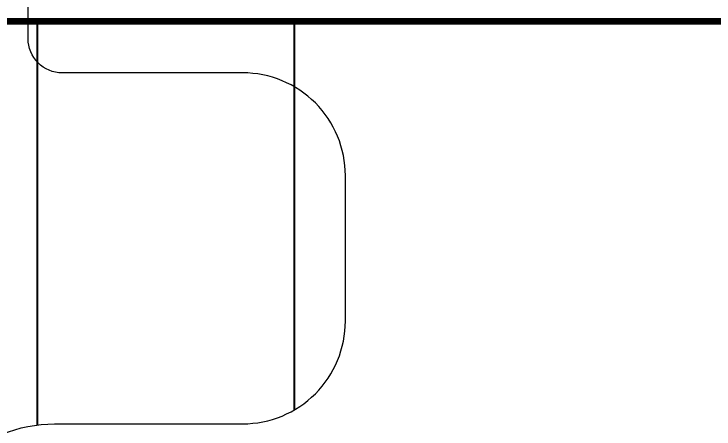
# Model space of a CAD drawing. Extents: x -128 to 4168, y -1774 to 38.
# Drawn here: x 2011.411 to 2015.503, y -871.99 to -869.566 of the extents above; entities that cross this region are included whole.
import ezdxf

# ---------------------------------------------------------------- set-up
doc = ezdxf.new("R2010")
doc.units = 0
doc.header["$LTSCALE"] = 16.335
for name, color, linetype in [('BL-FPC', 33, 'Continuous'), ('DIM（标注）', 3, 'Continuous'), ('KEEPOUTLAYER', 6, 'Continuous'), ('LCD-FPC', 6, 'Continuous')]:
    doc.layers.add(name, color=color, linetype=linetype)
for name, color, linetype, lineweight in [('dim', 3, 'Continuous', 13), ('LCD', 4, 'Continuous', 9), ('TFT_line.drawing', 3, 'Continuous', 100)]:
    doc.layers.add(name, color=color, linetype=linetype, lineweight=lineweight)
doc.styles.add('Arial', font='simhei.ttf')
doc.styles.get("Standard").update_dxf_attribs({"font": '', "width": 0.8})
doc.styles.get('Standard').set_extended_font_data('NSimSun')
doc.dimstyles.new('STANDARD$0', dxfattribs={"dimtxt": 1.6, "dimasz": 1.2, "dimexe": 0.6, "dimexo": 0.6, "dimgap": 0.6, "dimtad": 1, "dimzin": 9, "dimdsep": 46, "dimtxsty": 'Standard', "dimcen": 0.198, "dimazin": 0, "dimtfac": 1, "dimtmove": 0, "dimatfit": 3, "dimfxl": 1, "dimtolj": 1, "dimtzin": 0, "dimlwd": -1, "dimlwe": -1, "dimarcsym": 0})
doc.dimstyles.new('标注-赛华', dxfattribs={"dimtxt": 2.5, "dimasz": 2.5, "dimexe": 1.25, "dimexo": 0.65, "dimtad": 1, "dimzin": 1, "dimdsep": 46, "dimtxsty": 'Arial', "dimcen": 1.5, "dimadec": 0, "dimazin": 0, "dimtfac": 1, "dimtmove": 0, "dimatfit": 3, "dimfxl": 1, "dimtolj": 1, "dimtzin": 0, "dimarcsym": 0})
doc.dimstyles.new('标注模版', dxfattribs={"dimtxt": 1.5, "dimasz": 2, "dimexe": 0.5, "dimexo": 0.5, "dimgap": 0.2, "dimtad": 1, "dimzin": 1, "dimdsep": 46, "dimtxsty": 'Arial', "dimcen": 1, "dimclrd": 3, "dimclre": 3, "dimclrt": 3, "dimadec": 0, "dimazin": 0, "dimtp": 1.2, "dimtm": 1.2, "dimtfac": 1, "dimtmove": 0, "dimatfit": 3, "dimfxl": 1, "dimtolj": 1, "dimarcsym": 0})

# ---------------------------------------------------------------- blocks, each defined once
blk = doc.blocks.new('*D834')
at = {"layer": 'Defpoints', "color": 0}
for p in [(1829.9211, -534.4975), (1806.7256, -576.0275), (1827.5846, -576.0275), (2017.2276, -827.7448), (1987.1938, -872.1748), (2014.8911, -872.1748)]:
    blk.add_point(p, dxfattribs=at)
at = {"layer": 'dim', "color": 3, "lineweight": -2}
for p, q in [((1829.0111, -534.4975), (1804.9756, -534.4975)), ((1806.7256, -535.8975), (1806.7256, -574.6275)), ((1826.6746, -576.0275), (1804.9756, -576.0275)), ((2016.3176, -827.7448), (1985.4438, -827.7448)), ((1987.1938, -829.1448), (1987.1938, -870.7748)), ((2013.9811, -872.1748), (1985.4438, -872.1748))]:
    blk.add_line(p, q, dxfattribs=at)
at = {"layer": 'dim', "color": 3}
for points in [[(1806.4923, -535.8975), (1806.959, -535.8975), (1806.7256, -534.4975)], [(1806.4923, -574.6275), (1806.959, -574.6275), (1806.7256, -576.0275)], [(1986.9605, -829.1448), (1987.4271, -829.1448), (1987.1938, -827.7448)], [(1986.9605, -870.7748), (1987.4271, -870.7748), (1987.1938, -872.1748)]]:
    blk.add_solid(points, dxfattribs=at)
at = {"layer": 'dim', "color": 3, "char_height": 1.4, "attachment_point": 5, "rotation": 90, "style": 'Arial'}
for s, insert in [('\\A1;41.53±0.05(CG OD)', (1805.5844, -555.4796)), ('\\A1;44.43±0.05(CG OD)', (1986.0526, -850.0519))]:
    blk.add_mtext(s, dxfattribs=dict(at, insert=insert))
blk = doc.blocks.new('*D852')
at = {"layer": 'Defpoints', "color": 0}
for p in [(1892.5413, -527.6031), (1892.5413, -540.4156), (1890.9413, -540.4267), (2060.7807, -893.6777), (2061.0807, -893.6777), (2061.0807, -897.7905)]:
    blk.add_point(p, dxfattribs=at)
at = {"layer": 'dim', "color": 3, "lineweight": -2}
for p, q in [((1890.9413, -539.5167), (1890.9413, -525.8531)), ((1892.5413, -539.5056), (1892.5413, -525.8531)), ((1889.5413, -527.6031), (1888.1413, -527.6031)), ((1890.9413, -527.6031), (1892.5413, -527.6031)), ((1893.9413, -527.6031), (1908.808, -527.6031))]:
    blk.add_line(p, q, dxfattribs=at)
at = {"layer": 'dim', "color": 3}
for points in [[(1889.5413, -527.3698), (1889.5413, -527.8364), (1890.9413, -527.6031)], [(1893.9413, -527.3698), (1893.9413, -527.8364), (1892.5413, -527.6031)]]:
    blk.add_solid(points, dxfattribs=at)
at = {"layer": 'DIM（标注）', "color": 3, "lineweight": -2}
for p, q in [((2060.7807, -894.1777), (2060.7807, -898.2905)), ((2061.0807, -894.1777), (2061.0807, -898.2905)), ((2058.7807, -897.7905), (2056.7807, -897.7905)), ((2060.7807, -897.7905), (2061.0807, -897.7905)), ((2063.0807, -897.7905), (2082.5999, -897.7905))]:
    blk.add_line(p, q, dxfattribs=at)
at = {"layer": 'DIM（标注）', "color": 3}
for points in [[(2058.7807, -897.4571), (2058.7807, -898.1238), (2060.7807, -897.7905)], [(2063.0807, -897.4571), (2063.0807, -898.1238), (2061.0807, -897.7905)]]:
    blk.add_solid(points, dxfattribs=at)
at = {"layer": 'dim', "color": 3, "insert": (1902.0747, -526.5877), "char_height": 1.4, "attachment_point": 5, "style": 'Arial'}
blk.add_mtext('\\A1;CG 1.60±0.05', dxfattribs=at)
at = {"layer": 'DIM（标注）', "color": 3, "insert": (2073.8403, -896.8321), "char_height": 1.5, "attachment_point": 5, "style": 'Arial'}
blk.add_mtext('\\A1;FPC+PI=0.30{\\fArial|b0|i0|c134|p34;%%P}0.03', dxfattribs=at)
blk = doc.blocks.new('*D858')
at = {"layer": 'Defpoints', "color": 0}
for p in [(2001.033, -864.1748), (2014.9485, -881.9179), (2014.9485, -887.6398)]:
    blk.add_point(p, dxfattribs=at)
at = {"layer": 'LCD-FPC', "color": 0}
for p, q in [((2001.033, -864.7748), (2001.033, -888.2398)), ((2014.9485, -882.5179), (2014.9485, -888.2398)), ((2002.233, -887.6398), (2013.7485, -887.6398))]:
    blk.add_line(p, q, dxfattribs=at)
for points in [[(2002.233, -887.4398), (2002.233, -887.8398), (2001.033, -887.6398)], [(2013.7485, -887.4398), (2013.7485, -887.8398), (2014.9485, -887.6398)]]:
    blk.add_solid(points, dxfattribs=at)
at = {"layer": 'LCD-FPC', "color": 0, "insert": (2007.9908, -886.2398), "char_height": 1.6, "attachment_point": 5}
blk.add_mtext('\\A1;13.92', dxfattribs=at)

msp = doc.modelspace()

# ---------------------------------------------------------------- linework, layer by layer
at = {"layer": 'BL-FPC', "color": 42}
for p, q in [((2011.5482, -871.9663), (2011.5482, -869.61)), ((2013.0482, -869.61), (2013.0482, -871.8797))]:
    msp.add_line(p, q, dxfattribs=at)
at = {"layer": 'KEEPOUTLAYER', "color": 2}
for points in [[(2025.2485, -874.405, -0.414214), (2024.2485, -873.405), (2024.2485, -867.953, 0.414212), (2024.0485, -867.753), (2015.3485, -867.753, 0.414214), (2015.1485, -867.953), (2015.1485, -868.705, 0.414214), (2016.1485, -869.705), (2018.3146, -869.705, -0.414214), (2019.3146, -870.705), (2019.3146, -873.005, -0.414214), (2018.3146, -874.005), (2013.1146, -874.005, 0.414213), (2011.6146, -875.505)], [(2025.253, -874.379, -0.414214), (2024.253, -873.379), (2024.253, -867.927, 0.414212), (2024.053, -867.727), (2015.353, -867.727, 0.414214), (2015.153, -867.927), (2015.153, -868.679, 0.414214), (2016.153, -869.679), (2018.3191, -869.679, -0.414214), (2019.3191, -870.679), (2019.3191, -872.979, -0.414214), (2018.3191, -873.979), (2013.1191, -873.979, 0.414213), (2011.6191, -875.479)]]:
    msp.add_lwpolyline(points, format="xyb", dxfattribs=at)
at = {"layer": 'LCD', "color": 30}
msp.add_lwpolyline([(2010.8479, -872.76, -0.414214), (2011.6479, -871.96), (2012.7482, -871.96, 0.414214), (2013.3482, -871.36), (2013.3482, -870.51, 0.414214), (2012.7482, -869.91), (2011.693, -869.91, -0.414214), (2011.493, -869.71), (2011.493, -868.9008), (2027.913, -868.9008), (2027.913, -869.71, -0.414214), (2027.713, -869.91), (2026.6488, -869.91, 0.414214), (2026.0488, -870.51), (2026.0488, -871.36, 0.414214), (2026.6488, -871.96), (2027.5581, -871.96, -0.414214), (2028.5581, -872.96), (2028.5581, -879.9179, -0.414214), (2027.5581, -880.9179), (2025.4485, -880.9179, 0.414214), (2024.4485, -881.9179), (2024.4485, -893.1911, -0.414214)], format="xyb", dxfattribs=at)
at = {"layer": 'LCD-FPC', "color": 3}
for p, q in [((2011.493, -869.61), (2014.1626, -869.61)), ((2013.0482, -869.91), (2013.0482, -870.8136))]:
    msp.add_line(p, q, dxfattribs=at)
at = {"layer": 'TFT_line.drawing', "color": 0, "linetype": 'Continuous', "lineweight": 100}
msp.add_lwpolyline([(2035.5585, -836.5741), (2035.5585, -863.414), (2035.5396, -863.8965), (2035.4823, -864.38), (2035.3874, -864.8574), (2035.2552, -865.326), (2035.0867, -865.7827), (2034.8829, -866.2249), (2034.645, -866.6496), (2034.3745, -867.0544), (2034.0732, -867.4367), (2033.7427, -867.7942), (2033.3852, -868.1247), (2033.0029, -868.4261), (2032.5981, -868.6965), (2032.1733, -868.9344), (2031.7312, -869.1382), (2031.2745, -869.3067), (2030.8059, -869.4389), (2030.3284, -869.5339), (2029.845, -869.5911), (2029.3624, -869.61), (2010.0346, -869.61)], dxfattribs=at)

# ---------------------------------------------------------------- dimensions: what is measured, and where the dimension line sits
at = {"layer": 'dim'}
dim = msp.add_linear_dim(base=(1987.1938, -872.1748), p1=(2017.2276, -827.7448), p2=(2014.8911, -872.1748), angle=90, text='<>(CG OD)', dimstyle='标注-赛华', override={"dimscale": 1.4, "dimtxt": 1, "dimasz": 1, "dimgap": 0.2, "dimclrd": 3, "dimclre": 3, "dimclrt": 3, "dimtol": 1, "dimtp": 0.05, "dimtm": 0.05}, dxfattribs=at)
dim.commit()
dim.dimension.update_dxf_attribs({"geometry": '*D834', "text_midpoint": (1987.1938, -850.0519), "dimtype": 160})
at = {"layer": 'DIM（标注）', "color": 30}
dim = msp.add_linear_dim(base=(2061.0807, -897.7905), p1=(2060.7807, -893.6777), p2=(2061.0807, -893.6777), text='FPC+PI=<>{\\fArial|b0|i0|c134|p34;%%P}0.03', dimstyle='标注模版', dxfattribs=at)
dim.commit()
dim.dimension.update_dxf_attribs({"geometry": '*D852', "text_midpoint": (2073.8403, -896.8321)})
at = {"layer": 'LCD-FPC', "color": 3}
dim = msp.add_linear_dim(base=(2014.9485, -887.6398), p1=(2001.033, -864.1748), p2=(2014.9485, -881.9179), dimstyle='STANDARD$0', override={"dimfxl": 0.4, "dimarcsym": 1}, dxfattribs=at)
dim.commit()
dim.dimension.update_dxf_attribs({"geometry": '*D858', "text_midpoint": (2007.9908, -886.2398)})

doc.saveas('drawing.dxf')
